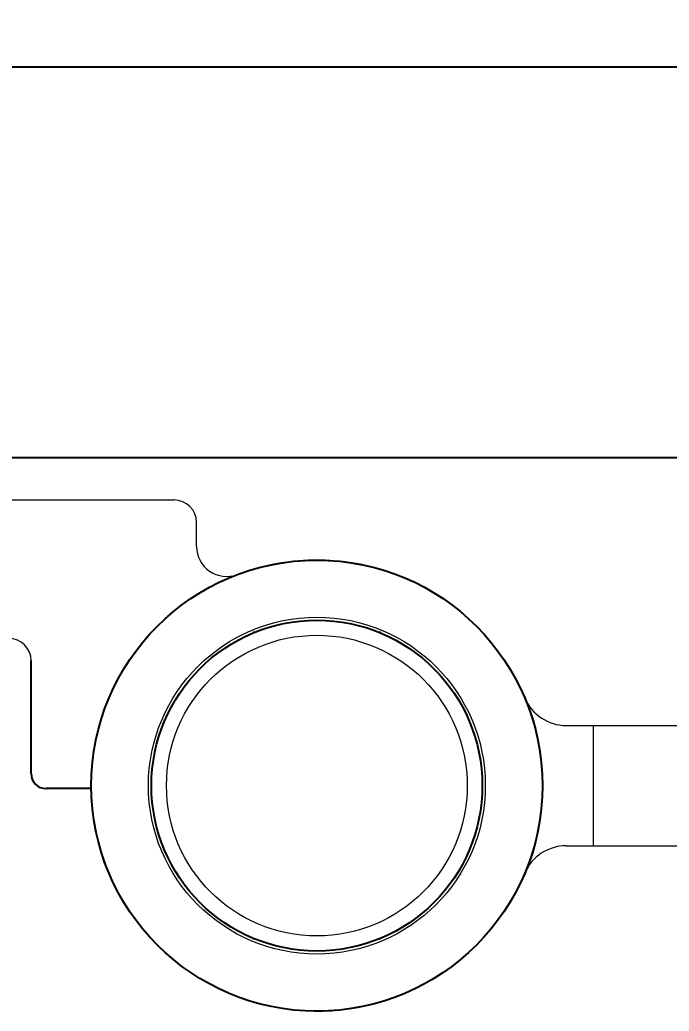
# Model space of a CAD drawing. Header units: inches. Extents: x 129892 to 140765, y 18172 to 24435.
# Drawn here: x 132146.26 to 132167.85, y 22512.59 to 22545.55 of the extents above; entities that cross this region are included whole.
import ezdxf

# ---------------------------------------------------------------- set-up
doc = ezdxf.new("R2010")
doc.units = ezdxf.units.IN
doc.header["$MEASUREMENT"] = 0
doc.header["$PDMODE"] = 66
doc.styles.add('EXCELSIOR', font='dim.shx', dxfattribs={"height": 45})
doc.dimstyles.new('EXCELSIOR', dxfattribs={"dimtxt": 50, "dimasz": 15, "dimexe": 20, "dimexo": 20, "dimgap": 10, "dimtad": 1, "dimdec": 0, "dimtxsty": 'EXCELSIOR', "dimblk": 'OBLIQUE', "dimcen": 2.5, "dimclrd": 1, "dimclre": 1, "dimclrt": 1, "dimadec": 0, "dimazin": 0, "dimtfac": 1, "dimtdec": 0, "dimtofl": 0, "dimtmove": 0, "dimatfit": 3, "dimfxl": 0, "dimlwd": 25, "dimarcsym": 0})

# ---------------------------------------------------------------- blocks, each defined once
blk = doc.blocks.new('_OBLIQUE')
at = {"color": 0, "linetype": 'ByBlock'}
blk.add_line((-0.5, -0.5), (0.5, 0.5), dxfattribs=at)
blk = doc.blocks.new('*D178')
at = {"color": 1, "lineweight": -2}
for p, q in [((132145.883, 22544.989), (132145.883, 22720.246)), ((132845.883, 22544.989), (132845.883, 22720.246))]:
    blk.add_line(p, q, dxfattribs=at)
at = {"color": 1, "lineweight": 25}
blk.add_line((132145.883, 22700.246), (132845.883, 22700.246), dxfattribs=at)
at = {"layer": 'Defpoints', "color": 0}
for p in [(132845.883, 22700.246), (132145.883, 22524.989), (132845.883, 22524.989)]:
    blk.add_point(p, dxfattribs=at)
at = {"color": 1, "lineweight": 25, "xscale": 15, "yscale": 15, "zscale": 15, "rotation": 180}
blk.add_blockref('_OBLIQUE', (132145.883, 22700.246), dxfattribs=at)
at = {"color": 1, "lineweight": 25, "xscale": 15, "yscale": 15, "zscale": 15}
blk.add_blockref('_OBLIQUE', (132845.883, 22700.246), dxfattribs=at)
at = {"color": 1, "insert": (132495.883, 22732.746), "char_height": 45, "attachment_point": 5, "style": 'EXCELSIOR'}
blk.add_mtext('700', dxfattribs=at)
blk = doc.blocks.new('A$C13FC2D51')
at = {"color": 7, "linetype": 'Continuous', "lineweight": 15}
for p, q in [((0.751, 16.994), (42.751, 16.994)), ((43.501, 15.447), (43.501, 16.244))]:
    blk.add_line(p, q, dxfattribs=at)
at = {"color": 144, "linetype": 'Continuous', "lineweight": 0}
for p, q in [((45.388, 12.594), (45.351, 12.556)), ((45.442, 12.594), (45.388, 12.594)), ((49.613, 12.594), (49.56, 12.594)), ((49.651, 12.556), (49.613, 12.594)), ((42.439, 9.644), (42.401, 9.607)), ((42.401, 9.607), (42.401, 9.553)), ((52.601, 9.607), (52.563, 9.644)), ((52.601, 9.553), (52.601, 9.607)), ((42.401, 5.435), (42.401, 5.382)), ((42.401, 5.382), (42.439, 5.344)), ((52.563, 5.344), (52.601, 5.382)), ((52.601, 5.382), (52.601, 5.435)), ((45.351, 2.432), (45.388, 2.394)), ((45.388, 2.394), (45.442, 2.394)), ((49.56, 2.394), (49.613, 2.394)), ((49.613, 2.394), (49.651, 2.432))]:
    blk.add_line(p, q, dxfattribs=at)
for p, q in [((38.001, 7.894), (38.001, 11.644)), ((40.002, 7.394), (38.501, 7.394))]:
    blk.add_line(p, q)
at = {"color": 7, "linetype": 'Continuous', "lineweight": 15}
for radius in [5.6, 5.6, 5, 5]:
    blk.add_circle((47.501, 7.494), radius, dxfattribs=at)
blk.add_circle((47.501, 7.494), 5.5)
for centre, radius, start, end in [((42.751, 16.244), 0.75, 0, 90), ((44.501, 15.447), 1, 180, 290.6673), ((47.501, 7.494), 7.5, 180.764, 110.6673), ((37.251, 11.644), 0.75, 0, 90)]:
    blk.add_arc(centre, radius, start, end, dxfattribs=at)
blk.add_arc((38.501, 7.894), 0.5, 180, 270)
blk = doc.blocks.new('A$C7115670D')
at = {"color": 7, "linetype": 'Continuous', "lineweight": 15}
for p, q in [((49.501, 15.791), (49.501, 25.85)), ((45.501, 15.791), (45.501, 21.25)), ((45.501, 16.688), (49.501, 16.688))]:
    blk.add_line(p, q, dxfattribs=at)
blk.add_circle((47.501, 7.5), 7.5)
for centre, start, end in [((44.001, 15.791), 292.8854, 0), ((51.001, 15.791), 180, 247.1146)]:
    blk.add_arc(centre, 1.5, start, end, dxfattribs=at)

msp = doc.modelspace()

# ---------------------------------------------------------------- linework, layer by layer
at = {"color": 251}
msp.add_lwpolyline([(132110.883, 22543.989), (132875.883, 22543.989), (132875.883, 22530.989), (132110.883, 22530.989)], close=True, dxfattribs=at)

# ---------------------------------------------------------------- block references
at = {"rotation": 270}
msp.add_blockref('A$C7115670D', (132148.634, 22567.59), dxfattribs=at)
msp.add_blockref('A$C13FC2D51', (132108.633, 22512.595))

# ---------------------------------------------------------------- dimensions: what is measured, and where the dimension line sits
dim = msp.add_linear_dim(base=(132845.883, 22700.246), p1=(132145.883, 22524.989), p2=(132845.883, 22524.989), dimstyle='EXCELSIOR')
dim.commit()
dim.dimension.update_dxf_attribs({"geometry": '*D178', "text_midpoint": (132495.883, 22732.746)})

doc.saveas('drawing.dxf')
